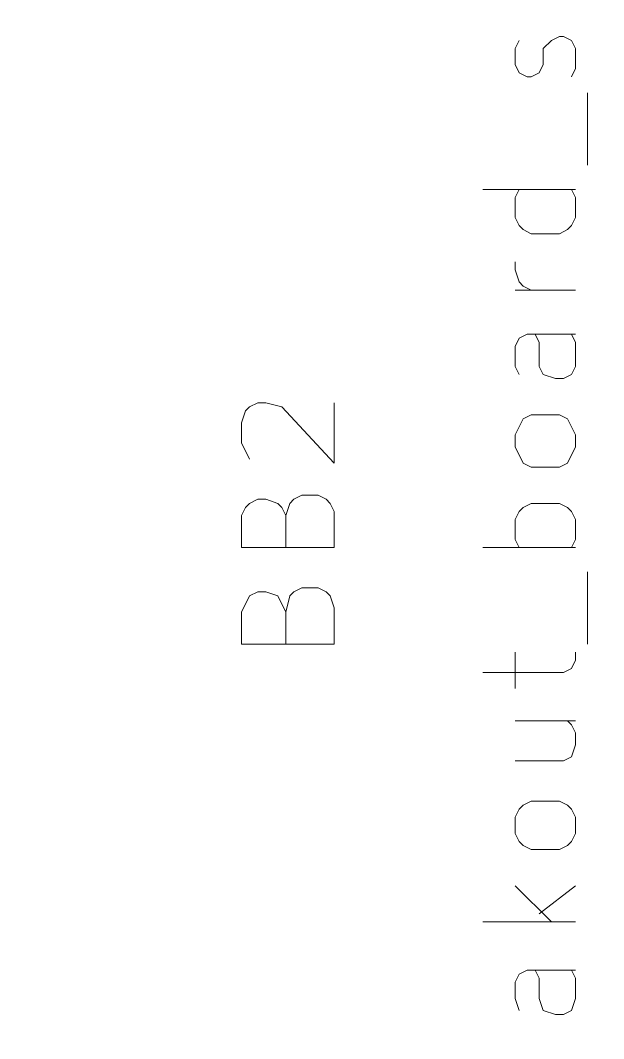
# Model space of a CAD drawing. Header units: centimetres. Extents: x -14.7 to 16.9, y -14.9 to 2.2.
# Drawn here: x -10.413 to -9.799, y -9.895 to -8.824 of the extents above; entities that cross this region are included whole.
import ezdxf

# ---------------------------------------------------------------- set-up
doc = ezdxf.new("R2010")
doc.units = ezdxf.units.CM
doc.header["$MEASUREMENT"] = 0
doc.layers.add('Layer 1', color=7, linetype='Continuous')

msp = doc.modelspace()

# ---------------------------------------------------------------- linework, layer by layer
at = {"layer": 'Layer 1', "lineweight": 53}
msp.add_open_spline([(-13.7, -13.2), (-13.7, -13.2), (-13.7, -6.8), (-13.7, -6.8), (-13.7, -6.8), (-13.7, -6.52386), (-13.47614, -6.3), (-13.2, -6.3), (-13.2, -6.3), (-13.2, -6.3), (-6.8, -6.3), (-6.8, -6.3), (-6.8, -6.3), (-6.52386, -6.3), (-6.3, -6.52386), (-6.3, -6.8), (-6.3, -6.8), (-6.3, -6.8), (-6.3, -13.2), (-6.3, -13.2), (-6.3, -13.2), (-6.3, -13.47614), (-6.52386, -13.7), (-6.8, -13.7), (-6.8, -13.7), (-6.8, -13.7), (-13.2, -13.7), (-13.2, -13.7), (-13.2, -13.7), (-13.47614, -13.7), (-13.7, -13.47614), (-13.7, -13.2)], degree=3, knots=[0, 0, 0, 0, 0.1111111, 0.1111111, 0.1111111, 0.1111111, 0.2222222, 0.2222222, 0.2222222, 0.2222222, 0.3333333, 0.3333333, 0.3333333, 0.3333333, 0.4444444, 0.4444444, 0.4444444, 0.4444444, 0.5555556, 0.5555556, 0.5555556, 0.5555556, 0.6666667, 0.6666667, 0.6666667, 0.6666667, 0.7777778, 0.7777778, 0.7777778, 0.7777778, 1, 1, 1, 1], dxfattribs=at)
at = {"layer": 'Layer 1', "color": 253, "lineweight": 18}
for points, knots in [([(-9.83278, -8.88292), (-9.83278, -8.88292), (-9.82855, -8.87446), (-9.82855, -8.87446), (-9.82855, -8.87446), (-9.82855, -8.87446), (-9.82855, -8.85329), (-9.82855, -8.85329), (-9.82855, -8.85329), (-9.82855, -8.85329), (-9.83278, -8.84482), (-9.83278, -8.84482), (-9.83278, -8.84482), (-9.83278, -8.84482), (-9.84125, -8.84059), (-9.84125, -8.84059), (-9.84125, -8.84059), (-9.84125, -8.84059), (-9.84548, -8.84059), (-9.84548, -8.84059), (-9.84548, -8.84059), (-9.84548, -8.84059), (-9.85395, -8.84482), (-9.85395, -8.84482), (-9.85395, -8.84482), (-9.85395, -8.84482), (-9.86242, -8.85329), (-9.86242, -8.85329), (-9.86242, -8.85329), (-9.86242, -8.85329), (-9.86242, -8.87022), (-9.86242, -8.87022), (-9.86242, -8.87022), (-9.86242, -8.87022), (-9.86665, -8.87869), (-9.86665, -8.87869), (-9.86665, -8.87869), (-9.86665, -8.87869), (-9.87512, -8.88292), (-9.87512, -8.88292), (-9.87512, -8.88292), (-9.87512, -8.88292), (-9.87935, -8.88292), (-9.87935, -8.88292), (-9.87935, -8.88292), (-9.87935, -8.88292), (-9.88782, -8.87869), (-9.88782, -8.87869), (-9.88782, -8.87869), (-9.88782, -8.87869), (-9.89205, -8.87022), (-9.89205, -8.87022), (-9.89205, -8.87022), (-9.89205, -8.87022), (-9.89205, -8.85329), (-9.89205, -8.85329), (-9.89205, -8.85329), (-9.89205, -8.85329), (-9.88782, -8.84482), (-9.88782, -8.84482)], [0, 0, 0, 0, 0.0625, 0.0625, 0.0625, 0.0625, 0.125, 0.125, 0.125, 0.125, 0.1875, 0.1875, 0.1875, 0.1875, 0.25, 0.25, 0.25, 0.25, 0.3125, 0.3125, 0.3125, 0.3125, 0.375, 0.375, 0.375, 0.375, 0.4375, 0.4375, 0.4375, 0.4375, 0.5, 0.5, 0.5, 0.5, 0.5625, 0.5625, 0.5625, 0.5625, 0.625, 0.625, 0.625, 0.625, 0.6875, 0.6875, 0.6875, 0.6875, 0.75, 0.75, 0.75, 0.75, 0.8125, 0.8125, 0.8125, 0.8125, 0.875, 0.875, 0.875, 0.875, 1, 1, 1, 1]), ([(-9.83278, -9.00146), (-9.83278, -9.00146), (-9.82855, -9.00992), (-9.82855, -9.00992), (-9.82855, -9.00992), (-9.82855, -9.00992), (-9.82855, -9.03109), (-9.82855, -9.03109), (-9.82855, -9.03109), (-9.82855, -9.03109), (-9.83278, -9.03956), (-9.83278, -9.03956), (-9.83278, -9.03956), (-9.83278, -9.03956), (-9.83702, -9.04379), (-9.83702, -9.04379), (-9.83702, -9.04379), (-9.83702, -9.04379), (-9.84548, -9.04802), (-9.84548, -9.04802), (-9.84548, -9.04802), (-9.84548, -9.04802), (-9.87512, -9.04802), (-9.87512, -9.04802), (-9.87512, -9.04802), (-9.87512, -9.04802), (-9.88358, -9.04379), (-9.88358, -9.04379), (-9.88358, -9.04379), (-9.88358, -9.04379), (-9.88782, -9.03956), (-9.88782, -9.03956), (-9.88782, -9.03956), (-9.88782, -9.03956), (-9.89205, -9.03109), (-9.89205, -9.03109), (-9.89205, -9.03109), (-9.89205, -9.03109), (-9.89205, -9.00992), (-9.89205, -9.00992), (-9.89205, -9.00992), (-9.89205, -9.00992), (-9.88782, -9.00146), (-9.88782, -9.00146)], [0, 0, 0, 0, 0.0833333, 0.0833333, 0.0833333, 0.0833333, 0.1666667, 0.1666667, 0.1666667, 0.1666667, 0.25, 0.25, 0.25, 0.25, 0.3333333, 0.3333333, 0.3333333, 0.3333333, 0.4166667, 0.4166667, 0.4166667, 0.4166667, 0.5, 0.5, 0.5, 0.5, 0.5833333, 0.5833333, 0.5833333, 0.5833333, 0.6666667, 0.6666667, 0.6666667, 0.6666667, 0.75, 0.75, 0.75, 0.75, 0.8333333, 0.8333333, 0.8333333, 0.8333333, 1, 1, 1, 1]), ([(-9.87512, -9.10729), (-9.87512, -9.10729), (-9.88358, -9.10306), (-9.88358, -9.10306), (-9.88358, -9.10306), (-9.88358, -9.10306), (-9.88781, -9.09882), (-9.88781, -9.09882), (-9.88781, -9.09882), (-9.88781, -9.09882), (-9.89205, -9.08612), (-9.89205, -9.08612), (-9.89205, -9.08612), (-9.89205, -9.08612), (-9.89205, -9.07766), (-9.89205, -9.07766)], [0, 0, 0, 0, 0.2, 0.2, 0.2, 0.2, 0.4, 0.4, 0.4, 0.4, 0.6, 0.6, 0.6, 0.6, 1, 1, 1, 1]), ([(-9.82855, -9.15386), (-9.82855, -9.15386), (-9.87935, -9.15386), (-9.87935, -9.15386), (-9.87935, -9.15386), (-9.87935, -9.15386), (-9.88781, -9.15809), (-9.88781, -9.15809), (-9.88781, -9.15809), (-9.88781, -9.15809), (-9.89205, -9.16656), (-9.89205, -9.16656), (-9.89205, -9.16656), (-9.89205, -9.16656), (-9.89205, -9.18772), (-9.89205, -9.18772), (-9.89205, -9.18772), (-9.89205, -9.18772), (-9.88781, -9.19619), (-9.88781, -9.19619)], [0, 0, 0, 0, 0.1666667, 0.1666667, 0.1666667, 0.1666667, 0.3333333, 0.3333333, 0.3333333, 0.3333333, 0.5, 0.5, 0.5, 0.5, 0.6666667, 0.6666667, 0.6666667, 0.6666667, 1, 1, 1, 1]), ([(-9.83278, -9.15386), (-9.83278, -9.15386), (-9.82855, -9.16232), (-9.82855, -9.16232), (-9.82855, -9.16232), (-9.82855, -9.16232), (-9.82855, -9.18772), (-9.82855, -9.18772), (-9.82855, -9.18772), (-9.82855, -9.18772), (-9.83278, -9.19619), (-9.83278, -9.19619), (-9.83278, -9.19619), (-9.83278, -9.19619), (-9.84125, -9.20042), (-9.84125, -9.20042), (-9.84125, -9.20042), (-9.84125, -9.20042), (-9.84972, -9.20042), (-9.84972, -9.20042), (-9.84972, -9.20042), (-9.84972, -9.20042), (-9.86242, -9.19619), (-9.86242, -9.19619), (-9.86242, -9.19619), (-9.86242, -9.19619), (-9.86665, -9.18772), (-9.86665, -9.18772), (-9.86665, -9.18772), (-9.86665, -9.18772), (-9.86665, -9.16232), (-9.86665, -9.16232), (-9.86665, -9.16232), (-9.86665, -9.16232), (-9.87088, -9.15386), (-9.87088, -9.15386)], [0, 0, 0, 0, 0.1, 0.1, 0.1, 0.1, 0.2, 0.2, 0.2, 0.2, 0.3, 0.3, 0.3, 0.3, 0.4, 0.4, 0.4, 0.4, 0.5, 0.5, 0.5, 0.5, 0.6, 0.6, 0.6, 0.6, 0.7, 0.7, 0.7, 0.7, 0.8, 0.8, 0.8, 0.8, 1, 1, 1, 1]), ([(-10.17145, -9.28509), (-10.17145, -9.28509), (-10.17992, -9.26816), (-10.17992, -9.26816), (-10.17992, -9.26816), (-10.17992, -9.26816), (-10.17992, -9.24699), (-10.17992, -9.24699), (-10.17992, -9.24699), (-10.17992, -9.24699), (-10.17568, -9.23429), (-10.17568, -9.23429), (-10.17568, -9.23429), (-10.17568, -9.23429), (-10.17145, -9.23006), (-10.17145, -9.23006), (-10.17145, -9.23006), (-10.17145, -9.23006), (-10.16298, -9.22582), (-10.16298, -9.22582), (-10.16298, -9.22582), (-10.16298, -9.22582), (-10.15452, -9.22582), (-10.15452, -9.22582), (-10.15452, -9.22582), (-10.15452, -9.22582), (-10.13758, -9.23006), (-10.13758, -9.23006), (-10.13758, -9.23006), (-10.13758, -9.23006), (-10.08255, -9.28932), (-10.08255, -9.28932), (-10.08255, -9.28932), (-10.08255, -9.28932), (-10.08255, -9.22582), (-10.08255, -9.22582)], [0, 0, 0, 0, 0.1, 0.1, 0.1, 0.1, 0.2, 0.2, 0.2, 0.2, 0.3, 0.3, 0.3, 0.3, 0.4, 0.4, 0.4, 0.4, 0.5, 0.5, 0.5, 0.5, 0.6, 0.6, 0.6, 0.6, 0.7, 0.7, 0.7, 0.7, 0.8, 0.8, 0.8, 0.8, 1, 1, 1, 1]), ([(-9.82855, -9.27239), (-9.82855, -9.27239), (-9.83701, -9.28932), (-9.83701, -9.28932), (-9.83701, -9.28932), (-9.83701, -9.28932), (-9.84548, -9.29356), (-9.84548, -9.29356), (-9.84548, -9.29356), (-9.84548, -9.29356), (-9.87511, -9.29356), (-9.87511, -9.29356), (-9.87511, -9.29356), (-9.87511, -9.29356), (-9.88358, -9.28932), (-9.88358, -9.28932), (-9.88358, -9.28932), (-9.88358, -9.28932), (-9.89205, -9.27239), (-9.89205, -9.27239), (-9.89205, -9.27239), (-9.89205, -9.27239), (-9.89205, -9.25969), (-9.89205, -9.25969), (-9.89205, -9.25969), (-9.89205, -9.25969), (-9.88358, -9.24276), (-9.88358, -9.24276), (-9.88358, -9.24276), (-9.88358, -9.24276), (-9.87511, -9.23852), (-9.87511, -9.23852), (-9.87511, -9.23852), (-9.87511, -9.23852), (-9.84548, -9.23852), (-9.84548, -9.23852), (-9.84548, -9.23852), (-9.84548, -9.23852), (-9.83701, -9.24276), (-9.83701, -9.24276), (-9.83701, -9.24276), (-9.83701, -9.24276), (-9.82855, -9.25969), (-9.82855, -9.25969), (-9.82855, -9.25969), (-9.82855, -9.25969), (-9.82855, -9.27239), (-9.82855, -9.27239)], [0, 0, 0, 0, 0.0769231, 0.0769231, 0.0769231, 0.0769231, 0.1538462, 0.1538462, 0.1538462, 0.1538462, 0.2307692, 0.2307692, 0.2307692, 0.2307692, 0.3076923, 0.3076923, 0.3076923, 0.3076923, 0.3846154, 0.3846154, 0.3846154, 0.3846154, 0.4615385, 0.4615385, 0.4615385, 0.4615385, 0.5384615, 0.5384615, 0.5384615, 0.5384615, 0.6153846, 0.6153846, 0.6153846, 0.6153846, 0.6923077, 0.6923077, 0.6923077, 0.6923077, 0.7692308, 0.7692308, 0.7692308, 0.7692308, 0.8461538, 0.8461538, 0.8461538, 0.8461538, 1, 1, 1, 1]), ([(-10.13335, -9.34436), (-10.13335, -9.34436), (-10.12912, -9.33166), (-10.12912, -9.33166), (-10.12912, -9.33166), (-10.12912, -9.33166), (-10.12488, -9.32742), (-10.12488, -9.32742), (-10.12488, -9.32742), (-10.12488, -9.32742), (-10.11642, -9.32319), (-10.11642, -9.32319), (-10.11642, -9.32319), (-10.11642, -9.32319), (-10.09948, -9.32319), (-10.09948, -9.32319), (-10.09948, -9.32319), (-10.09948, -9.32319), (-10.09102, -9.32742), (-10.09102, -9.32742), (-10.09102, -9.32742), (-10.09102, -9.32742), (-10.08678, -9.33166), (-10.08678, -9.33166), (-10.08678, -9.33166), (-10.08678, -9.33166), (-10.08255, -9.34012), (-10.08255, -9.34012), (-10.08255, -9.34012), (-10.08255, -9.34012), (-10.08255, -9.37822), (-10.08255, -9.37822), (-10.08255, -9.37822), (-10.08255, -9.37822), (-10.17992, -9.37822), (-10.17992, -9.37822), (-10.17992, -9.37822), (-10.17992, -9.37822), (-10.17992, -9.34436), (-10.17992, -9.34436), (-10.17992, -9.34436), (-10.17992, -9.34436), (-10.17568, -9.33589), (-10.17568, -9.33589), (-10.17568, -9.33589), (-10.17568, -9.33589), (-10.17145, -9.33166), (-10.17145, -9.33166), (-10.17145, -9.33166), (-10.17145, -9.33166), (-10.16298, -9.32742), (-10.16298, -9.32742), (-10.16298, -9.32742), (-10.16298, -9.32742), (-10.15452, -9.32742), (-10.15452, -9.32742), (-10.15452, -9.32742), (-10.15452, -9.32742), (-10.14182, -9.33166), (-10.14182, -9.33166), (-10.14182, -9.33166), (-10.14182, -9.33166), (-10.13758, -9.33589), (-10.13758, -9.33589), (-10.13758, -9.33589), (-10.13758, -9.33589), (-10.13335, -9.34436), (-10.13335, -9.34436), (-10.13335, -9.34436), (-10.13335, -9.34436), (-10.13335, -9.37822), (-10.13335, -9.37822)], [0, 0, 0, 0, 0.0526316, 0.0526316, 0.0526316, 0.0526316, 0.1052632, 0.1052632, 0.1052632, 0.1052632, 0.1578947, 0.1578947, 0.1578947, 0.1578947, 0.2105263, 0.2105263, 0.2105263, 0.2105263, 0.2631579, 0.2631579, 0.2631579, 0.2631579, 0.3157895, 0.3157895, 0.3157895, 0.3157895, 0.3684211, 0.3684211, 0.3684211, 0.3684211, 0.4210526, 0.4210526, 0.4210526, 0.4210526, 0.4736842, 0.4736842, 0.4736842, 0.4736842, 0.5263158, 0.5263158, 0.5263158, 0.5263158, 0.5789474, 0.5789474, 0.5789474, 0.5789474, 0.6315789, 0.6315789, 0.6315789, 0.6315789, 0.6842105, 0.6842105, 0.6842105, 0.6842105, 0.7368421, 0.7368421, 0.7368421, 0.7368421, 0.7894737, 0.7894737, 0.7894737, 0.7894737, 0.8421053, 0.8421053, 0.8421053, 0.8421053, 0.8947368, 0.8947368, 0.8947368, 0.8947368, 1, 1, 1, 1]), ([(-9.88781, -9.37822), (-9.88781, -9.37822), (-9.89205, -9.36976), (-9.89205, -9.36976), (-9.89205, -9.36976), (-9.89205, -9.36976), (-9.89205, -9.34859), (-9.89205, -9.34859), (-9.89205, -9.34859), (-9.89205, -9.34859), (-9.88781, -9.34012), (-9.88781, -9.34012), (-9.88781, -9.34012), (-9.88781, -9.34012), (-9.88358, -9.33589), (-9.88358, -9.33589), (-9.88358, -9.33589), (-9.88358, -9.33589), (-9.87511, -9.33166), (-9.87511, -9.33166), (-9.87511, -9.33166), (-9.87511, -9.33166), (-9.84548, -9.33166), (-9.84548, -9.33166), (-9.84548, -9.33166), (-9.84548, -9.33166), (-9.83701, -9.33589), (-9.83701, -9.33589), (-9.83701, -9.33589), (-9.83701, -9.33589), (-9.83278, -9.34012), (-9.83278, -9.34012), (-9.83278, -9.34012), (-9.83278, -9.34012), (-9.82855, -9.34859), (-9.82855, -9.34859), (-9.82855, -9.34859), (-9.82855, -9.34859), (-9.82855, -9.36976), (-9.82855, -9.36976), (-9.82855, -9.36976), (-9.82855, -9.36976), (-9.83278, -9.37822), (-9.83278, -9.37822)], [0, 0, 0, 0, 0.0833333, 0.0833333, 0.0833333, 0.0833333, 0.1666667, 0.1666667, 0.1666667, 0.1666667, 0.25, 0.25, 0.25, 0.25, 0.3333333, 0.3333333, 0.3333333, 0.3333333, 0.4166667, 0.4166667, 0.4166667, 0.4166667, 0.5, 0.5, 0.5, 0.5, 0.5833333, 0.5833333, 0.5833333, 0.5833333, 0.6666667, 0.6666667, 0.6666667, 0.6666667, 0.75, 0.75, 0.75, 0.75, 0.8333333, 0.8333333, 0.8333333, 0.8333333, 1, 1, 1, 1]), ([(-10.13335, -9.44596), (-10.13335, -9.44596), (-10.12912, -9.42902), (-10.12912, -9.42902), (-10.12912, -9.42902), (-10.12912, -9.42902), (-10.12488, -9.42479), (-10.12488, -9.42479), (-10.12488, -9.42479), (-10.12488, -9.42479), (-10.11642, -9.42056), (-10.11642, -9.42056), (-10.11642, -9.42056), (-10.11642, -9.42056), (-10.09948, -9.42056), (-10.09948, -9.42056), (-10.09948, -9.42056), (-10.09948, -9.42056), (-10.09102, -9.42479), (-10.09102, -9.42479), (-10.09102, -9.42479), (-10.09102, -9.42479), (-10.08678, -9.42902), (-10.08678, -9.42902), (-10.08678, -9.42902), (-10.08678, -9.42902), (-10.08255, -9.44172), (-10.08255, -9.44172), (-10.08255, -9.44172), (-10.08255, -9.44172), (-10.08255, -9.47982), (-10.08255, -9.47982), (-10.08255, -9.47982), (-10.08255, -9.47982), (-10.17992, -9.47982), (-10.17992, -9.47982), (-10.17992, -9.47982), (-10.17992, -9.47982), (-10.17992, -9.44596), (-10.17992, -9.44596), (-10.17992, -9.44596), (-10.17992, -9.44596), (-10.17145, -9.42902), (-10.17145, -9.42902), (-10.17145, -9.42902), (-10.17145, -9.42902), (-10.16298, -9.42479), (-10.16298, -9.42479), (-10.16298, -9.42479), (-10.16298, -9.42479), (-10.15452, -9.42479), (-10.15452, -9.42479), (-10.15452, -9.42479), (-10.15452, -9.42479), (-10.14182, -9.42902), (-10.14182, -9.42902), (-10.14182, -9.42902), (-10.14182, -9.42902), (-10.13335, -9.44596), (-10.13335, -9.44596), (-10.13335, -9.44596), (-10.13335, -9.44596), (-10.13335, -9.47982), (-10.13335, -9.47982)], [0, 0, 0, 0, 0.0588235, 0.0588235, 0.0588235, 0.0588235, 0.1176471, 0.1176471, 0.1176471, 0.1176471, 0.1764706, 0.1764706, 0.1764706, 0.1764706, 0.2352941, 0.2352941, 0.2352941, 0.2352941, 0.2941176, 0.2941176, 0.2941176, 0.2941176, 0.3529412, 0.3529412, 0.3529412, 0.3529412, 0.4117647, 0.4117647, 0.4117647, 0.4117647, 0.4705882, 0.4705882, 0.4705882, 0.4705882, 0.5294118, 0.5294118, 0.5294118, 0.5294118, 0.5882353, 0.5882353, 0.5882353, 0.5882353, 0.6470588, 0.6470588, 0.6470588, 0.6470588, 0.7058824, 0.7058824, 0.7058824, 0.7058824, 0.7647059, 0.7647059, 0.7647059, 0.7647059, 0.8235294, 0.8235294, 0.8235294, 0.8235294, 0.8823529, 0.8823529, 0.8823529, 0.8823529, 1, 1, 1, 1]), ([(-9.92591, -9.50946), (-9.92591, -9.50946), (-9.84125, -9.50946), (-9.84125, -9.50946), (-9.84125, -9.50946), (-9.84125, -9.50946), (-9.83278, -9.50522), (-9.83278, -9.50522), (-9.83278, -9.50522), (-9.83278, -9.50522), (-9.82855, -9.49676), (-9.82855, -9.49676), (-9.82855, -9.49676), (-9.82855, -9.49676), (-9.82855, -9.48829), (-9.82855, -9.48829)], [0, 0, 0, 0, 0.2, 0.2, 0.2, 0.2, 0.4, 0.4, 0.4, 0.4, 0.6, 0.6, 0.6, 0.6, 1, 1, 1, 1]), ([(-9.89205, -9.60259), (-9.89205, -9.60259), (-9.84125, -9.60259), (-9.84125, -9.60259), (-9.84125, -9.60259), (-9.84125, -9.60259), (-9.83278, -9.59836), (-9.83278, -9.59836), (-9.83278, -9.59836), (-9.83278, -9.59836), (-9.82855, -9.58566), (-9.82855, -9.58566), (-9.82855, -9.58566), (-9.82855, -9.58566), (-9.82855, -9.57296), (-9.82855, -9.57296), (-9.82855, -9.57296), (-9.82855, -9.57296), (-9.83278, -9.56449), (-9.83278, -9.56449), (-9.83278, -9.56449), (-9.83278, -9.56449), (-9.83701, -9.56026), (-9.83701, -9.56026)], [0, 0, 0, 0, 0.1428571, 0.1428571, 0.1428571, 0.1428571, 0.2857143, 0.2857143, 0.2857143, 0.2857143, 0.4285714, 0.4285714, 0.4285714, 0.4285714, 0.5714286, 0.5714286, 0.5714286, 0.5714286, 0.7142857, 0.7142857, 0.7142857, 0.7142857, 1, 1, 1, 1]), ([(-9.82855, -9.67879), (-9.82855, -9.67879), (-9.83278, -9.68726), (-9.83278, -9.68726), (-9.83278, -9.68726), (-9.83278, -9.68726), (-9.83701, -9.69149), (-9.83701, -9.69149), (-9.83701, -9.69149), (-9.83701, -9.69149), (-9.84548, -9.69572), (-9.84548, -9.69572), (-9.84548, -9.69572), (-9.84548, -9.69572), (-9.87511, -9.69572), (-9.87511, -9.69572), (-9.87511, -9.69572), (-9.87511, -9.69572), (-9.88358, -9.69149), (-9.88358, -9.69149), (-9.88358, -9.69149), (-9.88358, -9.69149), (-9.88781, -9.68726), (-9.88781, -9.68726), (-9.88781, -9.68726), (-9.88781, -9.68726), (-9.89205, -9.67879), (-9.89205, -9.67879), (-9.89205, -9.67879), (-9.89205, -9.67879), (-9.89205, -9.66186), (-9.89205, -9.66186), (-9.89205, -9.66186), (-9.89205, -9.66186), (-9.88781, -9.65339), (-9.88781, -9.65339), (-9.88781, -9.65339), (-9.88781, -9.65339), (-9.88358, -9.64916), (-9.88358, -9.64916), (-9.88358, -9.64916), (-9.88358, -9.64916), (-9.87511, -9.64492), (-9.87511, -9.64492), (-9.87511, -9.64492), (-9.87511, -9.64492), (-9.84548, -9.64492), (-9.84548, -9.64492), (-9.84548, -9.64492), (-9.84548, -9.64492), (-9.83701, -9.64916), (-9.83701, -9.64916), (-9.83701, -9.64916), (-9.83701, -9.64916), (-9.83278, -9.65339), (-9.83278, -9.65339), (-9.83278, -9.65339), (-9.83278, -9.65339), (-9.82855, -9.66186), (-9.82855, -9.66186), (-9.82855, -9.66186), (-9.82855, -9.66186), (-9.82855, -9.67879), (-9.82855, -9.67879)], [0, 0, 0, 0, 0.0588235, 0.0588235, 0.0588235, 0.0588235, 0.1176471, 0.1176471, 0.1176471, 0.1176471, 0.1764706, 0.1764706, 0.1764706, 0.1764706, 0.2352941, 0.2352941, 0.2352941, 0.2352941, 0.2941176, 0.2941176, 0.2941176, 0.2941176, 0.3529412, 0.3529412, 0.3529412, 0.3529412, 0.4117647, 0.4117647, 0.4117647, 0.4117647, 0.4705882, 0.4705882, 0.4705882, 0.4705882, 0.5294118, 0.5294118, 0.5294118, 0.5294118, 0.5882353, 0.5882353, 0.5882353, 0.5882353, 0.6470588, 0.6470588, 0.6470588, 0.6470588, 0.7058824, 0.7058824, 0.7058824, 0.7058824, 0.7647059, 0.7647059, 0.7647059, 0.7647059, 0.8235294, 0.8235294, 0.8235294, 0.8235294, 0.8823529, 0.8823529, 0.8823529, 0.8823529, 1, 1, 1, 1]), ([(-9.82855, -9.82272), (-9.82855, -9.82272), (-9.87935, -9.82272), (-9.87935, -9.82272), (-9.87935, -9.82272), (-9.87935, -9.82272), (-9.88781, -9.82696), (-9.88781, -9.82696), (-9.88781, -9.82696), (-9.88781, -9.82696), (-9.89205, -9.83542), (-9.89205, -9.83542), (-9.89205, -9.83542), (-9.89205, -9.83542), (-9.89205, -9.85236), (-9.89205, -9.85236), (-9.89205, -9.85236), (-9.89205, -9.85236), (-9.88781, -9.86506), (-9.88781, -9.86506)], [0, 0, 0, 0, 0.1666667, 0.1666667, 0.1666667, 0.1666667, 0.3333333, 0.3333333, 0.3333333, 0.3333333, 0.5, 0.5, 0.5, 0.5, 0.6666667, 0.6666667, 0.6666667, 0.6666667, 1, 1, 1, 1]), ([(-9.83278, -9.82272), (-9.83278, -9.82272), (-9.82855, -9.83119), (-9.82855, -9.83119), (-9.82855, -9.83119), (-9.82855, -9.83119), (-9.82855, -9.85236), (-9.82855, -9.85236), (-9.82855, -9.85236), (-9.82855, -9.85236), (-9.83278, -9.86506), (-9.83278, -9.86506), (-9.83278, -9.86506), (-9.83278, -9.86506), (-9.84125, -9.86929), (-9.84125, -9.86929), (-9.84125, -9.86929), (-9.84125, -9.86929), (-9.84972, -9.86929), (-9.84972, -9.86929), (-9.84972, -9.86929), (-9.84972, -9.86929), (-9.86242, -9.86506), (-9.86242, -9.86506), (-9.86242, -9.86506), (-9.86242, -9.86506), (-9.86665, -9.85236), (-9.86665, -9.85236), (-9.86665, -9.85236), (-9.86665, -9.85236), (-9.86665, -9.83119), (-9.86665, -9.83119), (-9.86665, -9.83119), (-9.86665, -9.83119), (-9.87088, -9.82272), (-9.87088, -9.82272)], [0, 0, 0, 0, 0.1, 0.1, 0.1, 0.1, 0.2, 0.2, 0.2, 0.2, 0.3, 0.3, 0.3, 0.3, 0.4, 0.4, 0.4, 0.4, 0.5, 0.5, 0.5, 0.5, 0.6, 0.6, 0.6, 0.6, 0.7, 0.7, 0.7, 0.7, 0.8, 0.8, 0.8, 0.8, 1, 1, 1, 1])]:
    msp.add_open_spline(points, degree=3, knots=knots, dxfattribs=at)
for points in [[(-9.81585, -8.97606), (-9.81585, -8.97606), (-9.81585, -8.89986), (-9.81585, -8.89986)], [(-9.82855, -9.00146), (-9.82855, -9.00146), (-9.92591, -9.00146), (-9.92591, -9.00146)], [(-9.82855, -9.10729), (-9.82855, -9.10729), (-9.89205, -9.10729), (-9.89205, -9.10729)], [(-9.82855, -9.37822), (-9.82855, -9.37822), (-9.92591, -9.37822), (-9.92591, -9.37822)], [(-9.81585, -9.47982), (-9.81585, -9.47982), (-9.81585, -9.40362), (-9.81585, -9.40362)], [(-9.89205, -9.52639), (-9.89205, -9.52639), (-9.89205, -9.48829), (-9.89205, -9.48829)], [(-9.89205, -9.56026), (-9.89205, -9.56026), (-9.82855, -9.56026), (-9.82855, -9.56026)], [(-9.89205, -9.73382), (-9.89205, -9.73382), (-9.85395, -9.77192), (-9.85395, -9.77192)], [(-9.86665, -9.76346), (-9.86665, -9.76346), (-9.82855, -9.73382), (-9.82855, -9.73382)], [(-9.82855, -9.77192), (-9.82855, -9.77192), (-9.92591, -9.77192), (-9.92591, -9.77192)]]:
    msp.add_open_spline(points, degree=3, dxfattribs=at)

doc.saveas('drawing.dxf')
